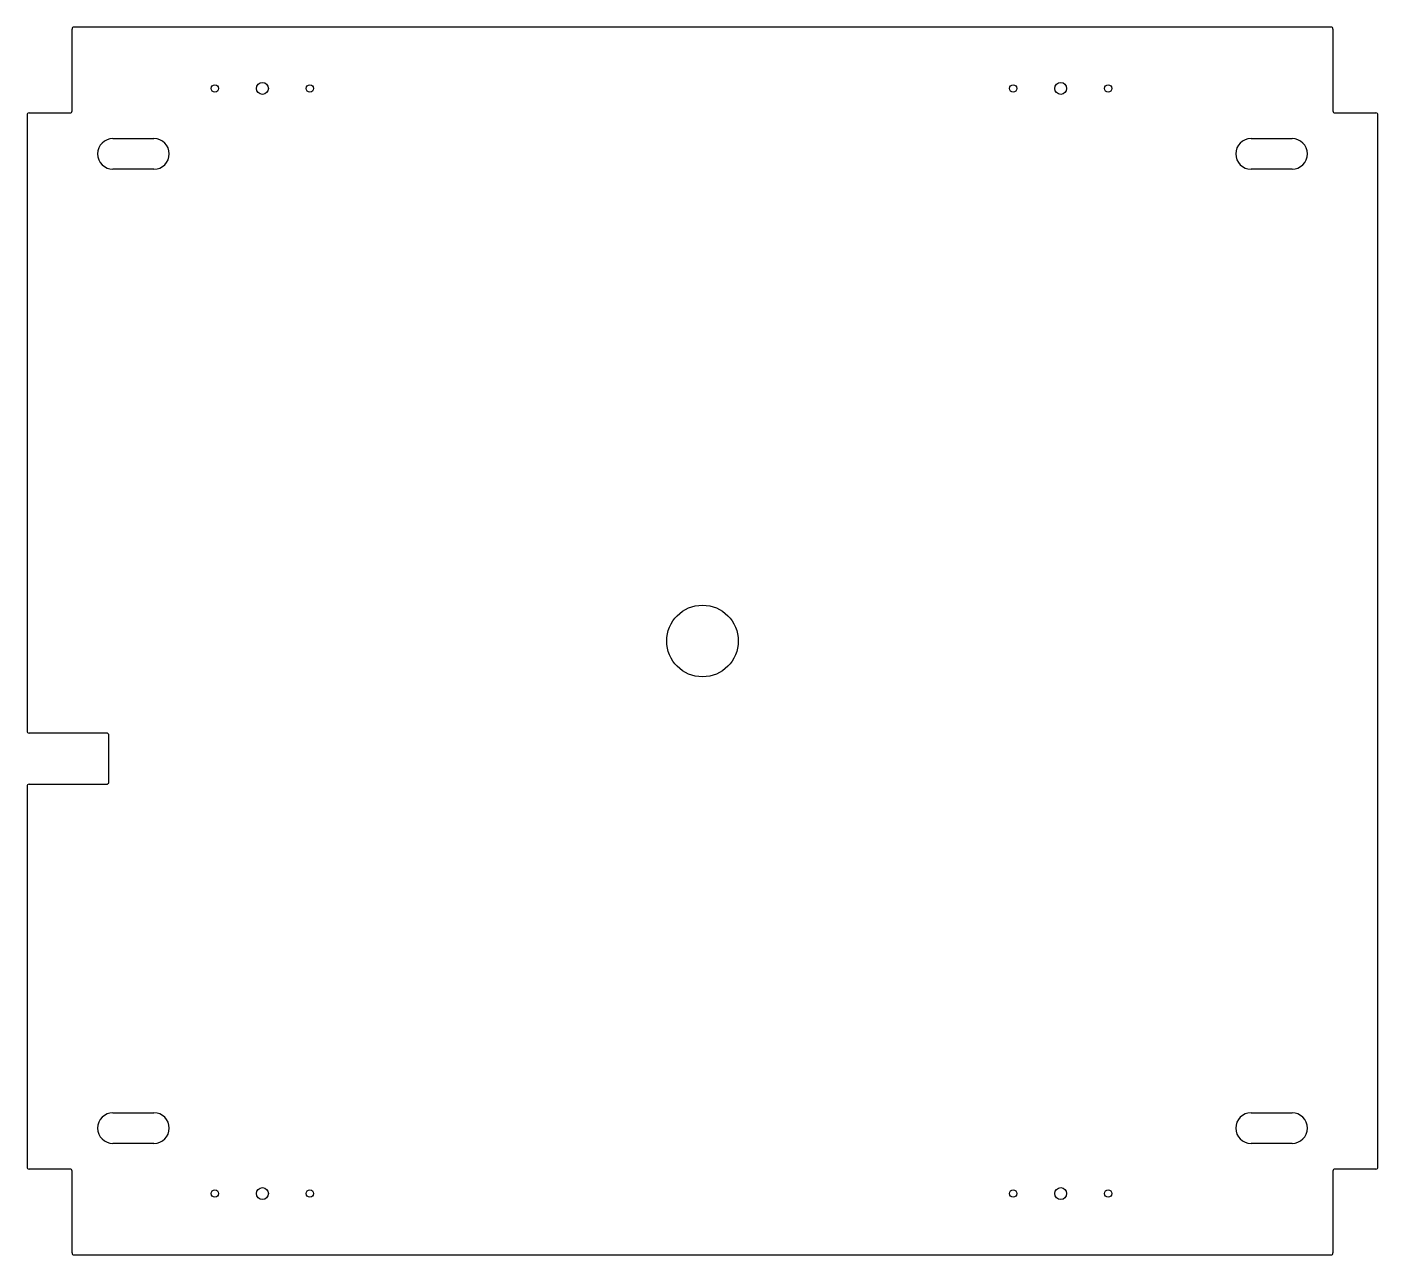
# Model space of a CAD drawing. Header units: millimetres. Extents: x -330 to 330, y -300 to 300.
import ezdxf

# ---------------------------------------------------------------- set-up
doc = ezdxf.new("R2010")
doc.units = ezdxf.units.MM

msp = doc.modelspace()

# ---------------------------------------------------------------- linework, layer by layer
at = {"color": 7, "linetype": 'Continuous', "lineweight": 25}
for p, q in [((-308, 259), (-308, 299)), ((307, 300), (-307, 300)), ((308, 299), (308, 259)), ((-329, 258), (-309, 258)), ((309, 258), (329, 258)), ((-330, 257), (-330, -44)), ((330, -257), (330, 257)), ((-288, 245.5), (-268, 245.5)), ((268, 245.5), (288, 245.5)), ((-268, 230.5), (-288, 230.5)), ((288, 230.5), (268, 230.5)), ((-291, -45), (-329, -45)), ((-290, -69), (-290, -46)), ((-330, -71), (-330, -257)), ((-329, -70), (-291, -70)), ((-288, -230.5), (-268, -230.5)), ((268, -230.5), (288, -230.5)), ((-268, -245.5), (-288, -245.5)), ((288, -245.5), (268, -245.5)), ((-309, -258), (-329, -258)), ((-308, -299), (-308, -259)), ((308, -259), (308, -299)), ((329, -258), (309, -258)), ((-307, -300), (307, -300))]:
    msp.add_line(p, q, dxfattribs=at)
for centre, radius in [((-238.2, 270), 1.8), ((-215, 270), 2.9), ((-191.8, 270), 1.8), ((151.8, 270), 1.8), ((175, 270), 2.9), ((198.2, 270), 1.8), ((0, 0), 17.5), ((-238.2, -270), 1.8), ((-215, -270), 2.9), ((-191.8, -270), 1.8), ((151.8, -270), 1.8), ((175, -270), 2.9), ((198.2, -270), 1.8)]:
    msp.add_circle(centre, radius, dxfattribs=at)
for centre, radius, start, end in [((-307, 299), 1, 90, 180), ((307, 299), 1, 0, 90), ((-329, 257), 1, 90, 180), ((-309, 259), 1, 270, 360), ((309, 259), 1, 180, 270), ((329, 257), 1, 360, 90), ((-288, 238), 7.5, 90, 270), ((-268, 238), 7.5, 270, 90), ((268, 238), 7.5, 90, 270), ((288, 238), 7.5, 270, 90), ((-329, -44), 1, 180, 270), ((-291, -46), 1, 360, 90), ((-329, -71), 1, 90, 180), ((-291, -69), 1, 270, 0), ((-288, -238), 7.5, 90, 270), ((-268, -238), 7.5, 270, 90), ((268, -238), 7.5, 90, 270), ((288, -238), 7.5, 270, 90), ((-329, -257), 1, 180, 270), ((329, -257), 1, 270, 360), ((-309, -259), 1, 0, 90), ((309, -259), 1, 90, 180), ((-307, -299), 1, 180, 270), ((307, -299), 1, 270, 360)]:
    msp.add_arc(centre, radius, start, end, dxfattribs=at)

doc.saveas('drawing.dxf')
